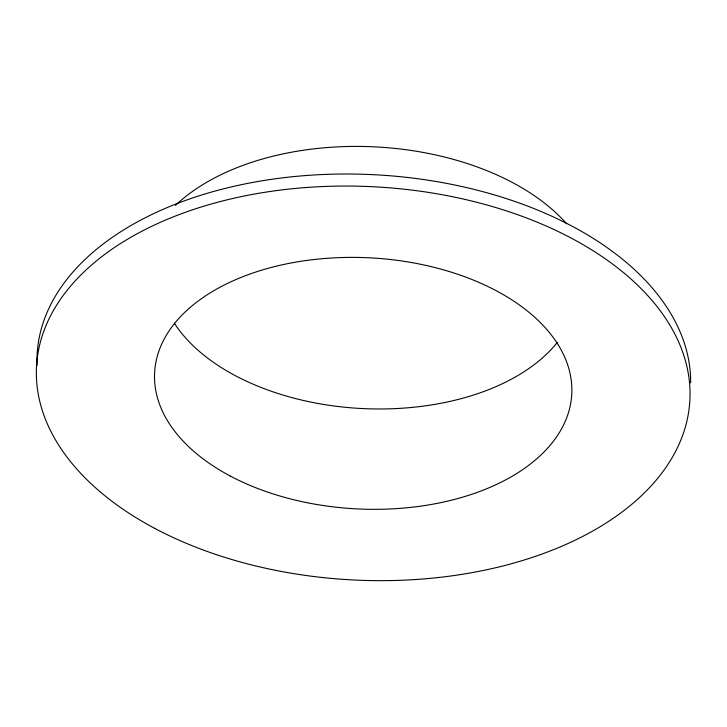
<?xml version="1.0" encoding="UTF-8"?>
<svg xmlns="http://www.w3.org/2000/svg" width="727" height="727" viewBox="0 0 727 727"><rect width="100%" height="100%" fill="white"/><g stroke="black" fill="none" stroke-linecap="round" stroke-linejoin="round"><path stroke-width="1.09" d="M175.471 205.377A226.47 136.294 2.9 0 1 566.651 223.78M557.255 342.472A208.849 125.689 2.9 0 1 362.001 408.538A208.849 125.689 2.9 0 1 174.326 323.161M37.041 365.299A327.123 196.863 2.9 0 1 360.874 174.198A327.123 196.863 2.9 0 1 690.65 382.856M230.05 475.921A208.849 125.689 2.9 0 0 568.923 411.073A208.849 125.689 2.9 0 0 290.609 263.074A208.849 125.689 2.9 0 0 230.05 475.921M154.651 528.329A327.123 196.863 2.9 0 0 685.425 426.767A327.123 196.863 2.9 0 0 249.506 194.963A327.123 196.863 2.9 0 0 154.651 528.329"/></g></svg>
